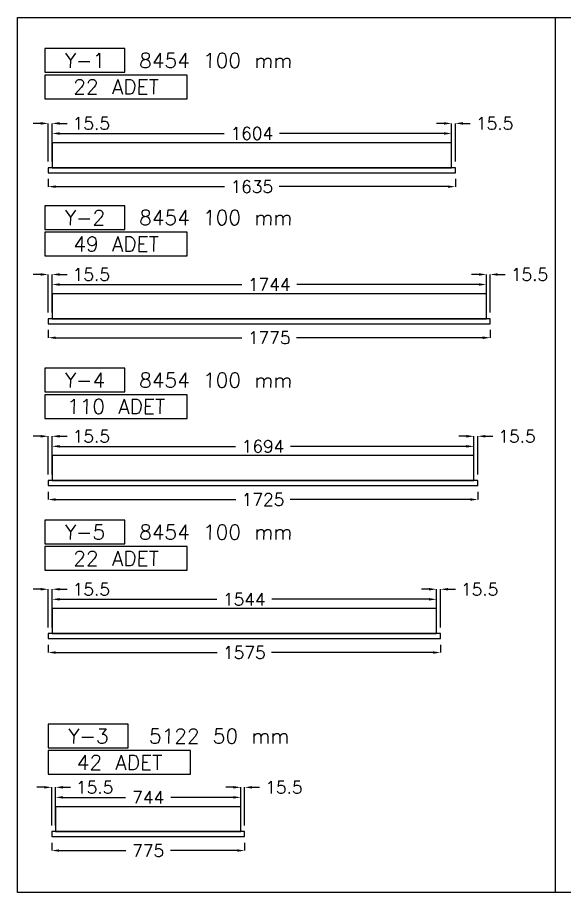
# Model space of a CAD drawing. Header units: millimetres. Extents: x -33420 to 34864, y -1491 to 37154.
# Drawn here: x -23933 to -21737, y 771 to 4283 of the extents above; entities that cross this region are included whole.
import ezdxf

# ---------------------------------------------------------------- set-up
doc = ezdxf.new("R2010")
doc.units = ezdxf.units.MM
doc.layers.add('- ÖLÇÜ', color=7, linetype='Continuous', lineweight=9)
doc.layers.add('--- KODLAMA', color=7, linetype='Continuous')
doc.styles.add('RomanS', font='romans.shx')
doc.styles.add('STL', font='txt.shx', dxfattribs={"oblique": 1})
doc.dimstyles.new('KOMP-ÖLÇÜ', dxfattribs={"dimtxt": 50, "dimasz": 30, "dimexe": 0.18, "dimexo": 25, "dimgap": 25, "dimtad": 0, "dimdec": 0, "dimzin": 0, "dimdsep": 46, "dimtxsty": 'RomanS', "dimcen": 0.09, "dimclrt": 256, "dimadec": 0, "dimazin": 0, "dimtfac": 1, "dimtdec": 0, "dimtofl": 0, "dimtmove": 0, "dimatfit": 3, "dimfxl": 1, "dimtolj": 1, "dimtzin": 0, "dimarcsym": 0})

# ---------------------------------------------------------------- blocks, each defined once
blk = doc.blocks.new('*D131')
at = {"layer": '- ÖLÇÜ', "color": 0, "linetype": 'Continuous', "lineweight": -2, "transparency": 16777216}
for p, q in [((-23839.9, 3857.7), (-23869.9, 3857.7)), ((-23809.9, 3704.9), (-23809.9, 3857.9)), ((-23794.4, 3704.9), (-23794.4, 3857.9)), ((-23764.4, 3857.7), (-23734.4, 3857.7))]:
    blk.add_line(p, q, dxfattribs=at)
at = {"layer": '- ÖLÇÜ', "color": 0, "linetype": 'Continuous', "transparency": 16777216}
for points in [[(-23839.9, 3862.7), (-23839.9, 3852.7), (-23809.9, 3857.7)], [(-23764.4, 3862.7), (-23764.4, 3852.7), (-23794.4, 3857.7)]]:
    blk.add_solid(points, dxfattribs=at)
at = {"layer": 'Defpoints', "color": 0, "linetype": 'Continuous', "transparency": 16777216}
for p in [(-23794.4, 3857.7), (-23809.9, 3679.9), (-23794.4, 3679.9)]:
    blk.add_point(p, dxfattribs=at)
at = {"layer": '- ÖLÇÜ', "linetype": 'Continuous', "transparency": 16777216, "insert": (-23636.8, 3857.7), "char_height": 50, "attachment_point": 5, "style": 'RomanS'}
blk.add_mtext('\\A1;15.5', dxfattribs=at)
blk = doc.blocks.new('*D132')
at = {"layer": '- ÖLÇÜ', "color": 0, "linetype": 'Continuous', "lineweight": -2, "transparency": 16777216}
for p, q in [((-22220.4, 3857.7), (-22250.4, 3857.7)), ((-22190.4, 3704.9), (-22190.4, 3857.9)), ((-22174.9, 3704.9), (-22174.9, 3857.9)), ((-22144.9, 3857.7), (-22114.9, 3857.7))]:
    blk.add_line(p, q, dxfattribs=at)
at = {"layer": '- ÖLÇÜ', "color": 0, "linetype": 'Continuous', "transparency": 16777216}
for points in [[(-22220.4, 3862.7), (-22220.4, 3852.7), (-22190.4, 3857.7)], [(-22144.9, 3862.7), (-22144.9, 3852.7), (-22174.9, 3857.7)]]:
    blk.add_solid(points, dxfattribs=at)
at = {"layer": 'Defpoints', "color": 0, "linetype": 'Continuous', "transparency": 16777216}
for p in [(-22174.9, 3857.7), (-22190.4, 3679.9), (-22174.9, 3679.9)]:
    blk.add_point(p, dxfattribs=at)
at = {"layer": '- ÖLÇÜ', "linetype": 'Continuous', "transparency": 16777216, "insert": (-22017.3, 3857.7), "char_height": 50, "attachment_point": 5, "style": 'RomanS'}
blk.add_mtext('\\A1;15.5', dxfattribs=at)
blk = doc.blocks.new('*D133')
at = {"layer": '- ÖLÇÜ', "color": 0, "linetype": 'Continuous', "lineweight": -2, "transparency": 16777216}
for p, q in [((-23794.4, 3804.9), (-23794.4, 3817.5)), ((-23764.4, 3817.3), (-23103.1, 3817.3)), ((-22220.4, 3817.3), (-22881.7, 3817.3)), ((-22190.4, 3804.9), (-22190.4, 3817.5))]:
    blk.add_line(p, q, dxfattribs=at)
at = {"layer": '- ÖLÇÜ', "color": 0, "linetype": 'Continuous', "transparency": 16777216}
for points in [[(-23764.4, 3822.3), (-23764.4, 3812.3), (-23794.4, 3817.3)], [(-22220.4, 3822.3), (-22220.4, 3812.3), (-22190.4, 3817.3)]]:
    blk.add_solid(points, dxfattribs=at)
at = {"layer": 'Defpoints', "color": 0, "linetype": 'Continuous', "transparency": 16777216}
for p in [(-22190.4, 3817.3), (-23794.4, 3779.9), (-22190.4, 3779.9)]:
    blk.add_point(p, dxfattribs=at)
at = {"layer": '- ÖLÇÜ', "linetype": 'Continuous', "transparency": 16777216, "insert": (-22992.4, 3817.3), "char_height": 50, "attachment_point": 5, "style": 'RomanS'}
blk.add_mtext('\\A1;1604', dxfattribs=at)
blk = doc.blocks.new('*D134')
at = {"layer": '- ÖLÇÜ', "color": 0, "linetype": 'Continuous', "lineweight": -2, "transparency": 16777216}
for p, q in [((-23809.9, 3634.9), (-23809.9, 3603.6)), ((-22174.9, 3634.9), (-22174.9, 3603.6)), ((-23779.9, 3603.8), (-23101.9, 3603.8)), ((-22204.9, 3603.8), (-22882.9, 3603.8))]:
    blk.add_line(p, q, dxfattribs=at)
at = {"layer": '- ÖLÇÜ', "color": 0, "linetype": 'Continuous', "transparency": 16777216}
for points in [[(-23779.9, 3608.8), (-23779.9, 3598.8), (-23809.9, 3603.8)], [(-22204.9, 3608.8), (-22204.9, 3598.8), (-22174.9, 3603.8)]]:
    blk.add_solid(points, dxfattribs=at)
at = {"layer": 'Defpoints', "color": 0, "linetype": 'Continuous', "transparency": 16777216}
for p in [(-23809.9, 3659.9), (-22174.9, 3659.9), (-22174.9, 3603.8)]:
    blk.add_point(p, dxfattribs=at)
at = {"layer": '- ÖLÇÜ', "linetype": 'Continuous', "transparency": 16777216, "insert": (-22992.4, 3603.8), "char_height": 50, "attachment_point": 5, "style": 'RomanS'}
blk.add_mtext('\\A1;1635', dxfattribs=at)
blk = doc.blocks.new('*D135')
at = {"layer": '- ÖLÇÜ', "color": 0, "linetype": 'Continuous', "lineweight": -2, "transparency": 16777216}
for p, q in [((-23839.9, 3251.3), (-23869.9, 3251.3)), ((-23809.9, 3098.5), (-23809.9, 3251.5)), ((-23794.4, 3098.5), (-23794.4, 3251.5)), ((-23764.4, 3251.3), (-23734.4, 3251.3))]:
    blk.add_line(p, q, dxfattribs=at)
at = {"layer": '- ÖLÇÜ', "color": 0, "linetype": 'Continuous', "transparency": 16777216}
for points in [[(-23839.9, 3256.3), (-23839.9, 3246.3), (-23809.9, 3251.3)], [(-23764.4, 3256.3), (-23764.4, 3246.3), (-23794.4, 3251.3)]]:
    blk.add_solid(points, dxfattribs=at)
at = {"layer": 'Defpoints', "color": 0, "linetype": 'Continuous', "transparency": 16777216}
for p in [(-23794.4, 3251.3), (-23809.9, 3073.5), (-23794.4, 3073.5)]:
    blk.add_point(p, dxfattribs=at)
at = {"layer": '- ÖLÇÜ', "linetype": 'Continuous', "transparency": 16777216, "insert": (-23636.8, 3251.3), "char_height": 50, "attachment_point": 5, "style": 'RomanS'}
blk.add_mtext('\\A1;15.5', dxfattribs=at)
blk = doc.blocks.new('*D136')
at = {"layer": '- ÖLÇÜ', "color": 0, "linetype": 'Continuous', "lineweight": -2, "transparency": 16777216}
for p, q in [((-22080.4, 3251.3), (-22110.4, 3251.3)), ((-22050.4, 3098.5), (-22050.4, 3251.5)), ((-22034.9, 3098.5), (-22034.9, 3251.5)), ((-22004.9, 3251.3), (-21974.9, 3251.3))]:
    blk.add_line(p, q, dxfattribs=at)
at = {"layer": '- ÖLÇÜ', "color": 0, "linetype": 'Continuous', "transparency": 16777216}
for points in [[(-22080.4, 3256.3), (-22080.4, 3246.3), (-22050.4, 3251.3)], [(-22004.9, 3256.3), (-22004.9, 3246.3), (-22034.9, 3251.3)]]:
    blk.add_solid(points, dxfattribs=at)
at = {"layer": 'Defpoints', "color": 0, "linetype": 'Continuous', "transparency": 16777216}
for p in [(-22034.9, 3251.3), (-22050.4, 3073.5), (-22034.9, 3073.5)]:
    blk.add_point(p, dxfattribs=at)
at = {"layer": '- ÖLÇÜ', "linetype": 'Continuous', "transparency": 16777216, "insert": (-21877.3, 3251.3), "char_height": 50, "attachment_point": 5, "style": 'RomanS'}
blk.add_mtext('\\A1;15.5', dxfattribs=at)
blk = doc.blocks.new('*D137')
at = {"layer": '- ÖLÇÜ', "color": 0, "linetype": 'Continuous', "lineweight": -2, "transparency": 16777216}
for p, q in [((-23794.4, 3198.5), (-23794.4, 3211.1)), ((-23764.4, 3211), (-23033.1, 3211)), ((-22080.4, 3211), (-22811.7, 3211)), ((-22050.4, 3198.5), (-22050.4, 3211.1))]:
    blk.add_line(p, q, dxfattribs=at)
at = {"layer": '- ÖLÇÜ', "color": 0, "linetype": 'Continuous', "transparency": 16777216}
for points in [[(-23764.4, 3216), (-23764.4, 3206), (-23794.4, 3211)], [(-22080.4, 3216), (-22080.4, 3206), (-22050.4, 3211)]]:
    blk.add_solid(points, dxfattribs=at)
at = {"layer": 'Defpoints', "color": 0, "linetype": 'Continuous', "transparency": 16777216}
for p in [(-22050.4, 3211), (-23794.4, 3173.5), (-22050.4, 3173.5)]:
    blk.add_point(p, dxfattribs=at)
at = {"layer": '- ÖLÇÜ', "linetype": 'Continuous', "transparency": 16777216, "insert": (-22922.4, 3211), "char_height": 50, "attachment_point": 5, "style": 'RomanS'}
blk.add_mtext('\\A1;1744', dxfattribs=at)
blk = doc.blocks.new('*D138')
at = {"layer": '- ÖLÇÜ', "color": 0, "linetype": 'Continuous', "lineweight": -2, "transparency": 16777216}
for p, q in [((-23809.9, 3028.5), (-23809.9, 2997.2)), ((-22034.9, 3028.5), (-22034.9, 2997.2)), ((-23779.9, 2997.4), (-23031.9, 2997.4)), ((-22064.9, 2997.4), (-22812.9, 2997.4))]:
    blk.add_line(p, q, dxfattribs=at)
at = {"layer": '- ÖLÇÜ', "color": 0, "linetype": 'Continuous', "transparency": 16777216}
for points in [[(-23779.9, 3002.4), (-23779.9, 2992.4), (-23809.9, 2997.4)], [(-22064.9, 3002.4), (-22064.9, 2992.4), (-22034.9, 2997.4)]]:
    blk.add_solid(points, dxfattribs=at)
at = {"layer": 'Defpoints', "color": 0, "linetype": 'Continuous', "transparency": 16777216}
for p in [(-23809.9, 3053.5), (-22034.9, 3053.5), (-22034.9, 2997.4)]:
    blk.add_point(p, dxfattribs=at)
at = {"layer": '- ÖLÇÜ', "linetype": 'Continuous', "transparency": 16777216, "insert": (-22922.4, 2997.4), "char_height": 50, "attachment_point": 5, "style": 'RomanS'}
blk.add_mtext('\\A1;1775', dxfattribs=at)
blk = doc.blocks.new('*D139')
at = {"layer": '- ÖLÇÜ', "color": 0, "linetype": 'Continuous', "lineweight": -2, "transparency": 16777216}
for p, q in [((-23826.1, 1192.9), (-23856.1, 1192.9)), ((-23796.1, 1040.1), (-23796.1, 1193.1)), ((-23780.6, 1040.1), (-23780.6, 1193.1)), ((-23750.6, 1192.9), (-23720.6, 1192.9))]:
    blk.add_line(p, q, dxfattribs=at)
at = {"layer": '- ÖLÇÜ', "color": 0, "linetype": 'Continuous', "transparency": 16777216}
for points in [[(-23826.1, 1197.9), (-23826.1, 1187.9), (-23796.1, 1192.9)], [(-23750.6, 1197.9), (-23750.6, 1187.9), (-23780.6, 1192.9)]]:
    blk.add_solid(points, dxfattribs=at)
at = {"layer": 'Defpoints', "color": 0, "linetype": 'Continuous', "transparency": 16777216}
for p in [(-23780.6, 1192.9), (-23796.1, 1015.1), (-23780.6, 1015.1)]:
    blk.add_point(p, dxfattribs=at)
at = {"layer": '- ÖLÇÜ', "linetype": 'Continuous', "transparency": 16777216, "insert": (-23623, 1192.9), "char_height": 50, "attachment_point": 5, "style": 'RomanS'}
blk.add_mtext('\\A1;15.5', dxfattribs=at)
blk = doc.blocks.new('*D140')
at = {"layer": '- ÖLÇÜ', "color": 0, "linetype": 'Continuous', "lineweight": -2, "transparency": 16777216}
for p, q in [((-23066.6, 1192.9), (-23096.6, 1192.9)), ((-23036.6, 1040.1), (-23036.6, 1193.1)), ((-23021.1, 1040.1), (-23021.1, 1193.1)), ((-22991.1, 1192.9), (-22961.1, 1192.9))]:
    blk.add_line(p, q, dxfattribs=at)
at = {"layer": '- ÖLÇÜ', "color": 0, "linetype": 'Continuous', "transparency": 16777216}
for points in [[(-23066.6, 1197.9), (-23066.6, 1187.9), (-23036.6, 1192.9)], [(-22991.1, 1197.9), (-22991.1, 1187.9), (-23021.1, 1192.9)]]:
    blk.add_solid(points, dxfattribs=at)
at = {"layer": 'Defpoints', "color": 0, "linetype": 'Continuous', "transparency": 16777216}
for p in [(-23021.1, 1192.9), (-23036.6, 1015.1), (-23021.1, 1015.1)]:
    blk.add_point(p, dxfattribs=at)
at = {"layer": '- ÖLÇÜ', "linetype": 'Continuous', "transparency": 16777216, "insert": (-22863.5, 1192.9), "char_height": 50, "attachment_point": 5, "style": 'RomanS'}
blk.add_mtext('\\A1;15.5', dxfattribs=at)
blk = doc.blocks.new('*D141')
at = {"layer": '- ÖLÇÜ', "color": 0, "linetype": 'Continuous', "lineweight": -2, "transparency": 16777216}
for p, q in [((-23780.6, 1140.1), (-23780.6, 1152.7)), ((-23750.6, 1152.5), (-23499.1, 1152.5)), ((-23066.6, 1152.5), (-23318.1, 1152.5)), ((-23036.6, 1140.1), (-23036.6, 1152.7))]:
    blk.add_line(p, q, dxfattribs=at)
at = {"layer": '- ÖLÇÜ', "color": 0, "linetype": 'Continuous', "transparency": 16777216}
for points in [[(-23750.6, 1157.5), (-23750.6, 1147.5), (-23780.6, 1152.5)], [(-23066.6, 1157.5), (-23066.6, 1147.5), (-23036.6, 1152.5)]]:
    blk.add_solid(points, dxfattribs=at)
at = {"layer": 'Defpoints', "color": 0, "linetype": 'Continuous', "transparency": 16777216}
for p in [(-23036.6, 1152.5), (-23780.6, 1115.1), (-23036.6, 1115.1)]:
    blk.add_point(p, dxfattribs=at)
at = {"layer": '- ÖLÇÜ', "linetype": 'Continuous', "transparency": 16777216, "insert": (-23408.6, 1152.5), "char_height": 50, "attachment_point": 5, "style": 'RomanS'}
blk.add_mtext('\\A1;744', dxfattribs=at)
blk = doc.blocks.new('*D142')
at = {"layer": '- ÖLÇÜ', "color": 0, "linetype": 'Continuous', "lineweight": -2, "transparency": 16777216}
for p, q in [((-23796.1, 970.1), (-23796.1, 938.8)), ((-23021.1, 970.1), (-23021.1, 938.8)), ((-23766.1, 939), (-23497.9, 939)), ((-23051.1, 939), (-23319.3, 939))]:
    blk.add_line(p, q, dxfattribs=at)
at = {"layer": '- ÖLÇÜ', "color": 0, "linetype": 'Continuous', "transparency": 16777216}
for points in [[(-23766.1, 944), (-23766.1, 934), (-23796.1, 939)], [(-23051.1, 944), (-23051.1, 934), (-23021.1, 939)]]:
    blk.add_solid(points, dxfattribs=at)
at = {"layer": 'Defpoints', "color": 0, "linetype": 'Continuous', "transparency": 16777216}
for p in [(-23796.1, 995.1), (-23021.1, 995.1), (-23021.1, 939)]:
    blk.add_point(p, dxfattribs=at)
at = {"layer": '- ÖLÇÜ', "linetype": 'Continuous', "transparency": 16777216, "insert": (-23408.6, 939), "char_height": 50, "attachment_point": 5, "style": 'RomanS'}
blk.add_mtext('\\A1;775', dxfattribs=at)
blk = doc.blocks.new('*D143')
at = {"layer": '- ÖLÇÜ', "color": 0, "linetype": 'Continuous', "lineweight": -2, "transparency": 16777216}
for p, q in [((-23839.9, 2601.9), (-23869.9, 2601.9)), ((-23809.9, 2449.1), (-23809.9, 2602.1)), ((-23794.4, 2449.1), (-23794.4, 2602.1)), ((-23764.4, 2601.9), (-23734.4, 2601.9))]:
    blk.add_line(p, q, dxfattribs=at)
at = {"layer": '- ÖLÇÜ', "color": 0, "linetype": 'Continuous', "transparency": 16777216}
for points in [[(-23839.9, 2606.9), (-23839.9, 2596.9), (-23809.9, 2601.9)], [(-23764.4, 2606.9), (-23764.4, 2596.9), (-23794.4, 2601.9)]]:
    blk.add_solid(points, dxfattribs=at)
at = {"layer": 'Defpoints', "color": 0, "linetype": 'Continuous', "transparency": 16777216}
for p in [(-23794.4, 2601.9), (-23809.9, 2424.1), (-23794.4, 2424.1)]:
    blk.add_point(p, dxfattribs=at)
at = {"layer": '- ÖLÇÜ', "linetype": 'Continuous', "transparency": 16777216, "insert": (-23636.8, 2601.9), "char_height": 50, "attachment_point": 5, "style": 'RomanS'}
blk.add_mtext('\\A1;15.5', dxfattribs=at)
blk = doc.blocks.new('*D144')
at = {"layer": '- ÖLÇÜ', "color": 0, "linetype": 'Continuous', "lineweight": -2, "transparency": 16777216}
for p, q in [((-22130.4, 2601.9), (-22160.4, 2601.9)), ((-22100.4, 2449.1), (-22100.4, 2602.1)), ((-22084.9, 2449.1), (-22084.9, 2602.1)), ((-22054.9, 2601.9), (-22024.9, 2601.9))]:
    blk.add_line(p, q, dxfattribs=at)
at = {"layer": '- ÖLÇÜ', "color": 0, "linetype": 'Continuous', "transparency": 16777216}
for points in [[(-22130.4, 2606.9), (-22130.4, 2596.9), (-22100.4, 2601.9)], [(-22054.9, 2606.9), (-22054.9, 2596.9), (-22084.9, 2601.9)]]:
    blk.add_solid(points, dxfattribs=at)
at = {"layer": 'Defpoints', "color": 0, "linetype": 'Continuous', "transparency": 16777216}
for p in [(-22084.9, 2601.9), (-22100.4, 2424.1), (-22084.9, 2424.1)]:
    blk.add_point(p, dxfattribs=at)
at = {"layer": '- ÖLÇÜ', "linetype": 'Continuous', "transparency": 16777216, "insert": (-21927.3, 2601.9), "char_height": 50, "attachment_point": 5, "style": 'RomanS'}
blk.add_mtext('\\A1;15.5', dxfattribs=at)
blk = doc.blocks.new('*D145')
at = {"layer": '- ÖLÇÜ', "color": 0, "linetype": 'Continuous', "lineweight": -2, "transparency": 16777216}
for p, q in [((-23794.4, 2549.1), (-23794.4, 2561.7)), ((-23764.4, 2561.5), (-23058.1, 2561.5)), ((-22130.4, 2561.5), (-22836.7, 2561.5)), ((-22100.4, 2549.1), (-22100.4, 2561.7))]:
    blk.add_line(p, q, dxfattribs=at)
at = {"layer": '- ÖLÇÜ', "color": 0, "linetype": 'Continuous', "transparency": 16777216}
for points in [[(-23764.4, 2566.5), (-23764.4, 2556.5), (-23794.4, 2561.5)], [(-22130.4, 2566.5), (-22130.4, 2556.5), (-22100.4, 2561.5)]]:
    blk.add_solid(points, dxfattribs=at)
at = {"layer": 'Defpoints', "color": 0, "linetype": 'Continuous', "transparency": 16777216}
for p in [(-22100.4, 2561.5), (-23794.4, 2524.1), (-22100.4, 2524.1)]:
    blk.add_point(p, dxfattribs=at)
at = {"layer": '- ÖLÇÜ', "linetype": 'Continuous', "transparency": 16777216, "insert": (-22947.4, 2561.5), "char_height": 50, "attachment_point": 5, "style": 'RomanS'}
blk.add_mtext('\\A1;1694', dxfattribs=at)
blk = doc.blocks.new('*D146')
at = {"layer": '- ÖLÇÜ', "color": 0, "linetype": 'Continuous', "lineweight": -2, "transparency": 16777216}
for p, q in [((-23809.9, 2379.1), (-23809.9, 2347.8)), ((-22084.9, 2379.1), (-22084.9, 2347.8)), ((-23779.9, 2348), (-23056.9, 2348)), ((-22114.9, 2348), (-22837.9, 2348))]:
    blk.add_line(p, q, dxfattribs=at)
at = {"layer": '- ÖLÇÜ', "color": 0, "linetype": 'Continuous', "transparency": 16777216}
for points in [[(-23779.9, 2353), (-23779.9, 2343), (-23809.9, 2348)], [(-22114.9, 2353), (-22114.9, 2343), (-22084.9, 2348)]]:
    blk.add_solid(points, dxfattribs=at)
at = {"layer": 'Defpoints', "color": 0, "linetype": 'Continuous', "transparency": 16777216}
for p in [(-23809.9, 2404.1), (-22084.9, 2404.1), (-22084.9, 2348)]:
    blk.add_point(p, dxfattribs=at)
at = {"layer": '- ÖLÇÜ', "linetype": 'Continuous', "transparency": 16777216, "insert": (-22947.4, 2348), "char_height": 50, "attachment_point": 5, "style": 'RomanS'}
blk.add_mtext('\\A1;1725', dxfattribs=at)
blk = doc.blocks.new('*D147')
at = {"layer": '- ÖLÇÜ', "color": 0, "linetype": 'Continuous', "lineweight": -2, "transparency": 16777216}
for p, q in [((-23839.9, 1987.9), (-23869.9, 1987.9)), ((-23809.9, 1835), (-23809.9, 1988)), ((-23794.4, 1835), (-23794.4, 1988)), ((-23764.4, 1987.9), (-23734.4, 1987.9))]:
    blk.add_line(p, q, dxfattribs=at)
at = {"layer": '- ÖLÇÜ', "color": 0, "linetype": 'Continuous', "transparency": 16777216}
for points in [[(-23839.9, 1992.9), (-23839.9, 1982.9), (-23809.9, 1987.9)], [(-23764.4, 1992.9), (-23764.4, 1982.9), (-23794.4, 1987.9)]]:
    blk.add_solid(points, dxfattribs=at)
at = {"layer": 'Defpoints', "color": 0, "linetype": 'Continuous', "transparency": 16777216}
for p in [(-23794.4, 1987.9), (-23809.9, 1810), (-23794.4, 1810)]:
    blk.add_point(p, dxfattribs=at)
at = {"layer": '- ÖLÇÜ', "linetype": 'Continuous', "transparency": 16777216, "insert": (-23636.8, 1987.9), "char_height": 50, "attachment_point": 5, "style": 'RomanS'}
blk.add_mtext('\\A1;15.5', dxfattribs=at)
blk = doc.blocks.new('*D148')
at = {"layer": '- ÖLÇÜ', "color": 0, "linetype": 'Continuous', "lineweight": -2, "transparency": 16777216}
for p, q in [((-22280.4, 1987.9), (-22310.4, 1987.9)), ((-22250.4, 1835), (-22250.4, 1988)), ((-22234.9, 1835), (-22234.9, 1988)), ((-22204.9, 1987.9), (-22174.9, 1987.9))]:
    blk.add_line(p, q, dxfattribs=at)
at = {"layer": '- ÖLÇÜ', "color": 0, "linetype": 'Continuous', "transparency": 16777216}
for points in [[(-22280.4, 1992.9), (-22280.4, 1982.9), (-22250.4, 1987.9)], [(-22204.9, 1992.9), (-22204.9, 1982.9), (-22234.9, 1987.9)]]:
    blk.add_solid(points, dxfattribs=at)
at = {"layer": 'Defpoints', "color": 0, "linetype": 'Continuous', "transparency": 16777216}
for p in [(-22234.9, 1987.9), (-22250.4, 1810), (-22234.9, 1810)]:
    blk.add_point(p, dxfattribs=at)
at = {"layer": '- ÖLÇÜ', "linetype": 'Continuous', "transparency": 16777216, "insert": (-22077.3, 1987.9), "char_height": 50, "attachment_point": 5, "style": 'RomanS'}
blk.add_mtext('\\A1;15.5', dxfattribs=at)
blk = doc.blocks.new('*D149')
at = {"layer": '- ÖLÇÜ', "color": 0, "linetype": 'Continuous', "lineweight": -2, "transparency": 16777216}
for p, q in [((-23794.4, 1935), (-23794.4, 1947.7)), ((-23764.4, 1947.5), (-23133.1, 1947.5)), ((-22280.4, 1947.5), (-22911.7, 1947.5)), ((-22250.4, 1935), (-22250.4, 1947.7))]:
    blk.add_line(p, q, dxfattribs=at)
at = {"layer": '- ÖLÇÜ', "color": 0, "linetype": 'Continuous', "transparency": 16777216}
for points in [[(-23764.4, 1952.5), (-23764.4, 1942.5), (-23794.4, 1947.5)], [(-22280.4, 1952.5), (-22280.4, 1942.5), (-22250.4, 1947.5)]]:
    blk.add_solid(points, dxfattribs=at)
at = {"layer": 'Defpoints', "color": 0, "linetype": 'Continuous', "transparency": 16777216}
for p in [(-22250.4, 1947.5), (-23794.4, 1910), (-22250.4, 1910)]:
    blk.add_point(p, dxfattribs=at)
at = {"layer": '- ÖLÇÜ', "linetype": 'Continuous', "transparency": 16777216, "insert": (-23022.4, 1947.5), "char_height": 50, "attachment_point": 5, "style": 'RomanS'}
blk.add_mtext('\\A1;1544', dxfattribs=at)
blk = doc.blocks.new('*D150')
at = {"layer": '- ÖLÇÜ', "color": 0, "linetype": 'Continuous', "lineweight": -2, "transparency": 16777216}
for p, q in [((-23809.9, 1765), (-23809.9, 1733.8)), ((-22234.9, 1765), (-22234.9, 1733.8)), ((-23779.9, 1733.9), (-23131.9, 1733.9)), ((-22264.9, 1733.9), (-22912.9, 1733.9))]:
    blk.add_line(p, q, dxfattribs=at)
at = {"layer": '- ÖLÇÜ', "color": 0, "linetype": 'Continuous', "transparency": 16777216}
for points in [[(-23779.9, 1738.9), (-23779.9, 1728.9), (-23809.9, 1733.9)], [(-22264.9, 1738.9), (-22264.9, 1728.9), (-22234.9, 1733.9)]]:
    blk.add_solid(points, dxfattribs=at)
at = {"layer": 'Defpoints', "color": 0, "linetype": 'Continuous', "transparency": 16777216}
for p in [(-23809.9, 1790), (-22234.9, 1790), (-22234.9, 1733.9)]:
    blk.add_point(p, dxfattribs=at)
at = {"layer": '- ÖLÇÜ', "linetype": 'Continuous', "transparency": 16777216, "insert": (-23022.4, 1733.9), "char_height": 50, "attachment_point": 5, "style": 'RomanS'}
blk.add_mtext('\\A1;1575', dxfattribs=at)

msp = doc.modelspace()

# ---------------------------------------------------------------- linework, layer by layer
at = {"linetype": 'Continuous'}
msp.add_line((-21774.37, 4282.73), (-21774.37, 770.7), dxfattribs=at)
for points in [[(-23794.4, 3679.9), (-22190.4, 3679.9), (-22190.4, 3779.9), (-23794.4, 3779.9)], [(-23809.9, 3659.9), (-22174.9, 3659.9), (-22174.9, 3679.9), (-23809.9, 3679.9)], [(-23794.4, 3073.52), (-22050.4, 3073.52), (-22050.4, 3173.52), (-23794.4, 3173.52)], [(-23809.9, 3053.52), (-22034.9, 3053.52), (-22034.9, 3073.52), (-23809.9, 3073.52)], [(-23794.4, 2424.08), (-22100.4, 2424.08), (-22100.4, 2524.08), (-23794.4, 2524.08)], [(-23809.9, 2404.08), (-22084.9, 2404.08), (-22084.9, 2424.08), (-23809.9, 2424.08)], [(-23794.4, 1810.04), (-22250.4, 1810.04), (-22250.4, 1910.04), (-23794.4, 1910.04)], [(-23809.9, 1790.04), (-22234.9, 1790.04), (-22234.9, 1810.04), (-23809.9, 1810.04)], [(-23780.61, 1015.06), (-23036.61, 1015.06), (-23036.61, 1115.06), (-23780.61, 1115.06)], [(-23796.11, 995.06), (-23021.11, 995.06), (-23021.11, 1015.06), (-23796.11, 1015.06)]]:
    msp.add_lwpolyline(points, close=True, dxfattribs=at)

# ---------------------------------------------------------------- texts
at = {"layer": '--- KODLAMA', "linetype": 'Continuous', "char_height": 59.4, "width": 288.18, "attachment_point": 5, "style": 'STL', "bg_fill": 3, "box_fill_scale": 1.3, "bg_fill_color": 256, "bg_fill_transparency": 0}
for s, insert in [('Y-1', (-23663.13, 4110.26)), ('Y-2', (-23663.13, 3479.46)), ('Y-4', (-23663.13, 2827.19)), ('Y-5', (-23663.13, 2217.37)), ('Y-3', (-23649.35, 1398.53))]:
    msp.add_mtext(s, dxfattribs=dict(at, insert=insert))

# ---------------------------------------------------------------- dimensions: what is measured, and where the dimension line sits
at = {"layer": '- ÖLÇÜ', "linetype": 'Continuous'}
for p1, p2, picture, middle in [((-23809.9, 3679.9), (-23794.4, 3679.9), '*D131', (-23636.78, 3857.73)), ((-22190.4, 3679.9), (-22174.9, 3679.9), '*D132', (-22017.28, 3857.73)), ((-23809.9, 3073.52), (-23794.4, 3073.52), '*D135', (-23636.78, 3251.34)), ((-22050.4, 3073.52), (-22034.9, 3073.52), '*D136', (-21877.28, 3251.34)), ((-23809.9, 2424.08), (-23794.4, 2424.08), '*D143', (-23636.78, 2601.91)), ((-22100.4, 2424.08), (-22084.9, 2424.08), '*D144', (-21927.28, 2601.91)), ((-23809.9, 1810.04), (-23794.4, 1810.04), '*D147', (-23636.78, 1987.87)), ((-22250.4, 1810.04), (-22234.9, 1810.04), '*D148', (-22077.28, 1987.87)), ((-23796.11, 1015.06), (-23780.61, 1015.06), '*D139', (-23622.99, 1192.88)), ((-23036.61, 1015.06), (-23021.11, 1015.06), '*D140', (-22863.49, 1192.88))]:
    dim = msp.add_aligned_dim(p1=p1, p2=p2, distance=177.83, dimstyle='KOMP-ÖLÇÜ', override={"dimdec": 1}, dxfattribs=at)
    dim.commit()
    dim.dimension.update_dxf_attribs({"geometry": picture, "text_midpoint": middle})
for p1, p2, distance, picture, middle in [((-23794.4, 3779.9), (-22190.4, 3779.9), 37.44, '*D133', (-22992.4, 3817.34)), ((-23809.9, 3659.9), (-22174.9, 3659.9), -56.09, '*D134', (-22992.4, 3603.81)), ((-23794.4, 3173.52), (-22050.4, 3173.52), 37.44, '*D137', (-22922.4, 3210.96)), ((-23809.9, 3053.52), (-22034.9, 3053.52), -56.09, '*D138', (-22922.4, 2997.42)), ((-23794.4, 2524.08), (-22100.4, 2524.08), 37.44, '*D145', (-22947.4, 2561.52)), ((-23809.9, 2404.08), (-22084.9, 2404.08), -56.09, '*D146', (-22947.4, 2347.99)), ((-23794.4, 1910.04), (-22250.4, 1910.04), 37.44, '*D149', (-23022.4, 1947.48)), ((-23809.9, 1790.04), (-22234.9, 1790.04), -56.09, '*D150', (-23022.4, 1733.95)), ((-23780.61, 1115.06), (-23036.61, 1115.06), 37.44, '*D141', (-23408.61, 1152.5)), ((-23796.11, 995.06), (-23021.11, 995.06), -56.09, '*D142', (-23408.61, 938.96))]:
    dim = msp.add_aligned_dim(p1=p1, p2=p2, distance=distance, dimstyle='KOMP-ÖLÇÜ', dxfattribs=at)
    dim.commit()
    dim.dimension.update_dxf_attribs({"geometry": picture, "text_midpoint": middle})

# ---------------------------------------------------------------- next in the draw order: linework, layer by layer
at = {"layer": '--- KODLAMA', "linetype": 'Continuous'}
for points in [[(-23824.05, 4062.74), (-23502.21, 4062.74), (-23502.21, 4157.78), (-23824.05, 4157.78)], [(-23824.05, 3431.94), (-23502.21, 3431.94), (-23502.21, 3526.98), (-23824.05, 3526.98)], [(-23824.05, 2779.67), (-23502.21, 2779.67), (-23502.21, 2874.71), (-23824.05, 2874.71)], [(-23824.05, 2169.85), (-23502.21, 2169.85), (-23502.21, 2264.89), (-23824.05, 2264.89)], [(-23810.27, 1351.01), (-23488.43, 1351.01), (-23488.43, 1446.05), (-23810.27, 1446.05)]]:
    msp.add_lwpolyline(points, close=True, dxfattribs=at)

# ---------------------------------------------------------------- next in the draw order: texts
at = {"layer": '--- KODLAMA', "linetype": 'Continuous', "char_height": 59.4, "width": 538.18, "attachment_point": 5, "style": 'STL', "bg_fill": 3, "box_fill_scale": 1.3, "bg_fill_color": 256, "bg_fill_transparency": 0}
for s, insert in [('22 ADET', (-23538.13, 4004.26)), ('49 ADET', (-23538.13, 3373.46)), ('110 ADET', (-23538.13, 2721.19)), ('22 ADET', (-23538.13, 2111.37)), ('42 ADET', (-23524.35, 1292.52))]:
    msp.add_mtext(s, dxfattribs=dict(at, insert=insert))

# ---------------------------------------------------------------- next in the draw order: linework, layer by layer
at = {"layer": '--- KODLAMA', "linetype": 'Continuous'}
for points in [[(-23824.05, 3956.74), (-23252.21, 3956.74), (-23252.21, 4051.78), (-23824.05, 4051.78)], [(-23824.05, 3325.94), (-23252.21, 3325.94), (-23252.21, 3420.98), (-23824.05, 3420.98)], [(-23824.05, 2673.67), (-23252.21, 2673.67), (-23252.21, 2768.71), (-23824.05, 2768.71)], [(-23824.05, 2063.85), (-23252.21, 2063.85), (-23252.21, 2158.89), (-23824.05, 2158.89)], [(-23810.27, 1245), (-23238.43, 1245), (-23238.43, 1340.04), (-23810.27, 1340.04)]]:
    msp.add_lwpolyline(points, close=True, dxfattribs=at)

# ---------------------------------------------------------------- next in the draw order: texts
at = {"layer": '--- KODLAMA', "linetype": 'Continuous', "char_height": 59.4, "width": 661.3447, "attachment_point": 5, "style": 'STL', "bg_fill": 3, "box_fill_scale": 1.3, "bg_fill_color": 256, "bg_fill_transparency": 0}
for s, insert in [('8454 100 mm', (-23137.83, 4110.26)), ('8454 100 mm', (-23137.83, 3479.46)), ('8454 100 mm', (-23137.83, 2827.19)), ('8454 100 mm', (-23137.83, 2217.37)), ('5122 50 mm', (-23124.04, 1398.53))]:
    msp.add_mtext(s, dxfattribs=dict(at, insert=insert))

# ---------------------------------------------------------------- next in the draw order: linework, layer by layer
at = {"linetype": 'Continuous'}
msp.add_lwpolyline([(-23933.39, 4282.73), (-19443.64, 4282.73), (-19443.64, 770.7), (-23933.39, 770.7)], close=True, dxfattribs=at)

doc.saveas('drawing.dxf')
